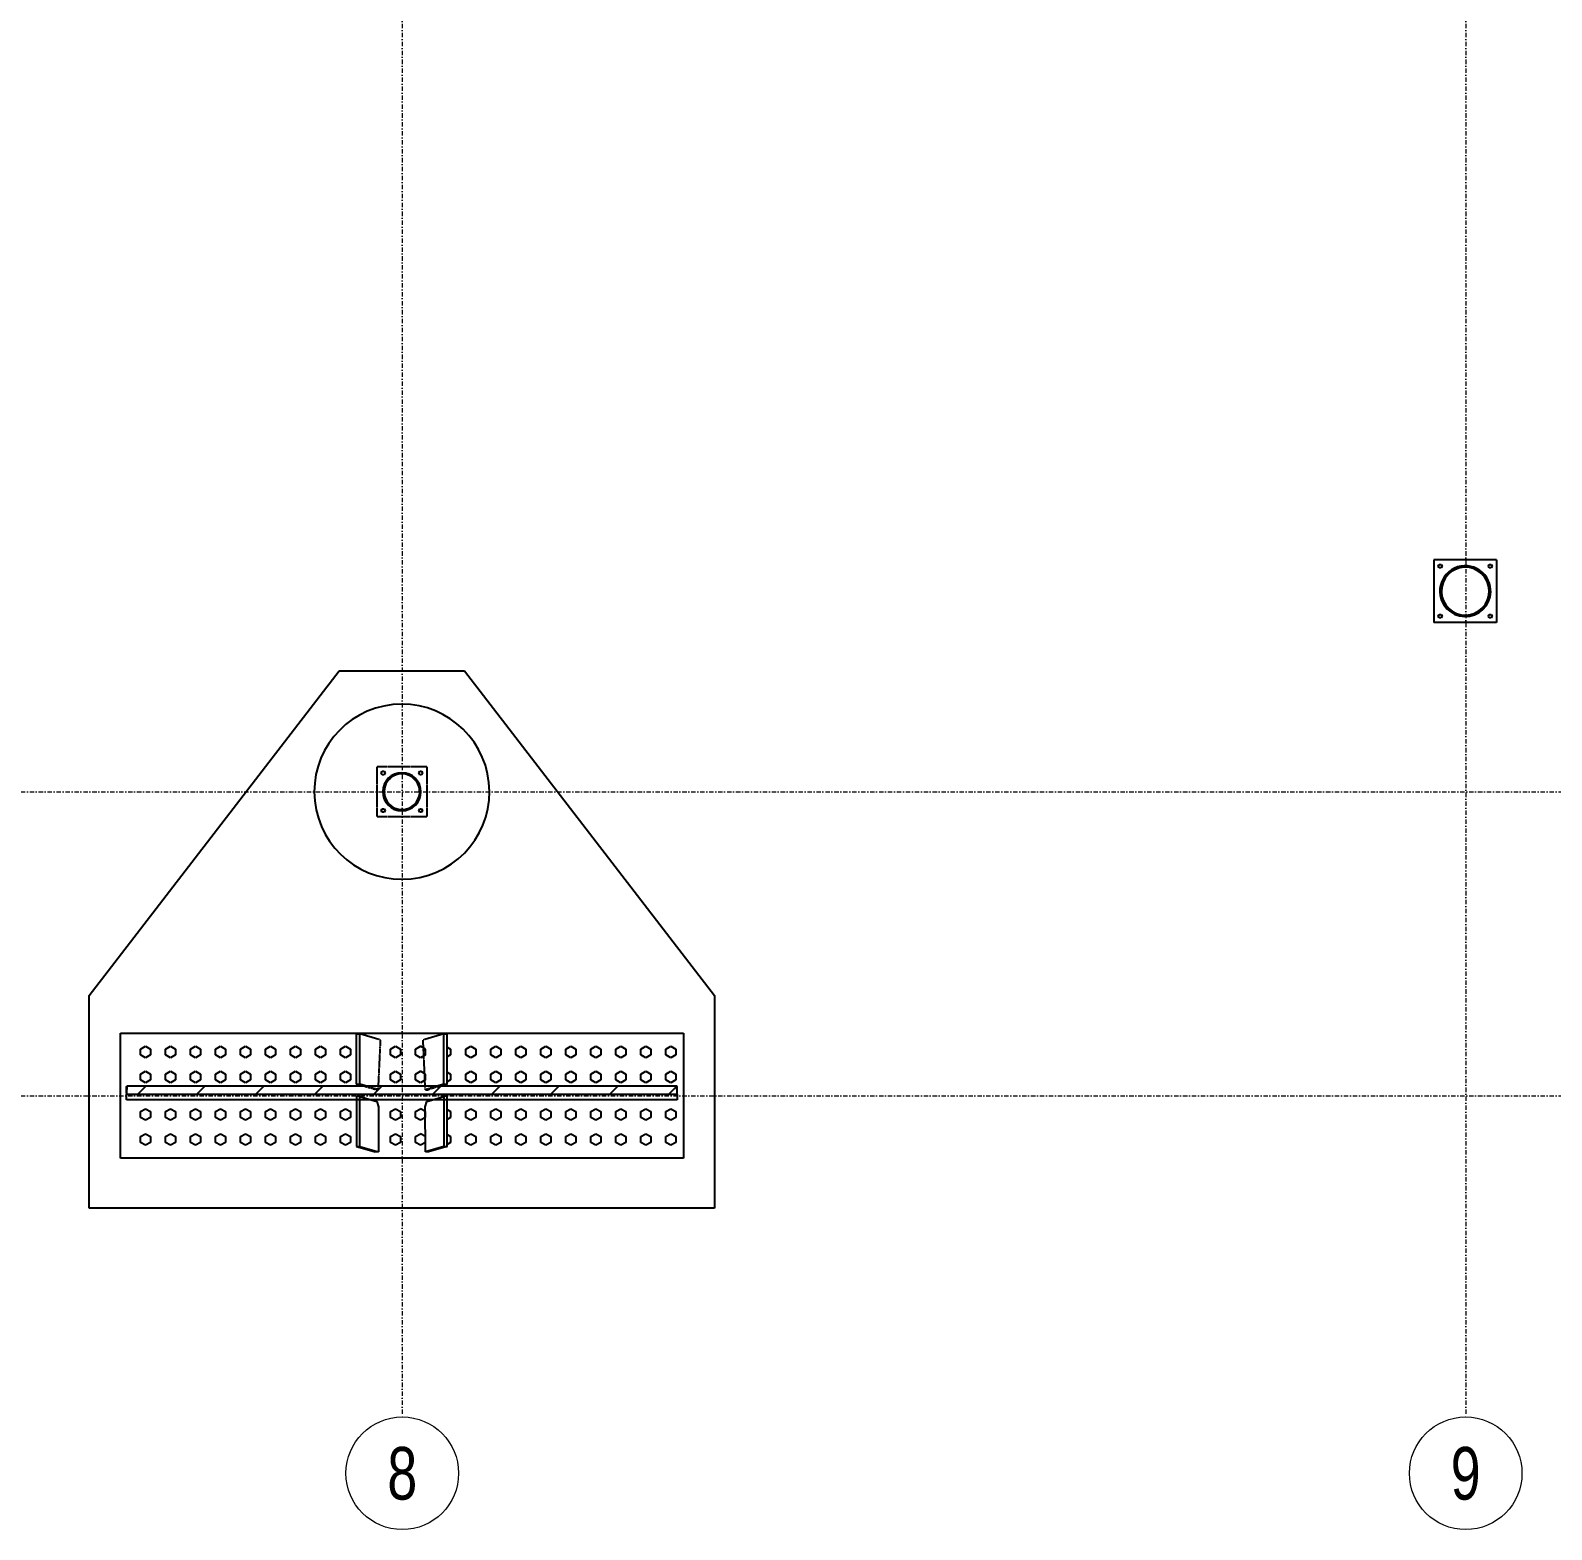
# Model space of a CAD drawing. Header units: millimetres. Extents: x 1541 to 289025, y -12015 to 47026.
# Drawn here: x 112457 to 113338, y -11969 to -11100 of the extents above; entities that cross this region are included whole.
import ezdxf
from ezdxf.enums import TextEntityAlignment as Align

# ---------------------------------------------------------------- set-up
doc = ezdxf.new("R2010")
doc.units = ezdxf.units.MM
doc.header["$LTSCALE"] = 0.1
for name, pattern in [('DASHDOTX2', [50.8, 25.4, -12.7, 0, -12.7]), ('DXK_LINE_DOT2', [3.9198, 1.9599, -1.9599]), ('Grid Line', [3.33375, 1.905, -0.47625, 0.47625, -0.47625])]:
    doc.linetypes.add(name, pattern=pattern)
doc.layers.get('0').update_dxf_attribs({"color": 255})
doc.layers.add('E_EJES', color=8, linetype='Continuous', lineweight=9)
doc.layers.add('E_EJES-1', color=8, linetype='Grid Line', lineweight=9)
doc.styles.add('Swis721 LtCn BT_1', font='swisscl.ttf', dxfattribs={"height": 0.42})

msp = doc.modelspace()

# ---------------------------------------------------------------- hatches: boundary and pattern name
at = {"linetype": 'Continuous'}
h = msp.add_hatch(color=96, dxfattribs=at)
h.paths.add_polyline_path([(113302.87, -11425.12), (113302.65, -11422.57), (113301.99, -11420.09), (113300.9, -11417.76), (113299.43, -11415.66), (113297.62, -11413.85), (113295.52, -11412.38), (113293.19, -11411.29), (113290.71, -11410.63), (113288.16, -11410.41), (113285.6, -11410.63), (113283.13, -11411.29), (113280.8, -11412.38), (113278.7, -11413.85), (113276.89, -11415.66), (113275.41, -11417.76), (113274.33, -11420.09), (113273.67, -11422.57), (113273.44, -11425.12), (113273.67, -11427.68), (113274.33, -11430.15), (113275.41, -11432.48), (113276.89, -11434.58), (113278.7, -11436.39), (113280.8, -11437.87), (113283.13, -11438.95), (113285.6, -11439.61), (113288.16, -11439.84), (113290.71, -11439.61), (113293.19, -11438.95), (113295.52, -11437.87), (113297.62, -11436.39), (113299.43, -11434.58), (113300.9, -11432.48), (113301.99, -11430.15), (113302.65, -11427.68)])
h.paths.add_polyline_path([(113301.17, -11429.86), (113300.15, -11432.04), (113298.76, -11434.02), (113297.06, -11435.73), (113295.08, -11437.11), (113292.89, -11438.13), (113290.56, -11438.76), (113288.16, -11438.97), (113285.75, -11438.76), (113283.42, -11438.13), (113281.24, -11437.11), (113279.26, -11435.73), (113277.55, -11434.02), (113276.17, -11432.04), (113275.15, -11429.86), (113274.52, -11427.53), (113274.31, -11425.12), (113274.52, -11422.72), (113275.15, -11420.39), (113276.17, -11418.2), (113277.55, -11416.22), (113279.26, -11414.52), (113281.24, -11413.13), (113283.42, -11412.11), (113285.75, -11411.49), (113288.16, -11411.28), (113290.56, -11411.49), (113292.89, -11412.11), (113295.08, -11413.13), (113297.06, -11414.52), (113298.76, -11416.22), (113300.15, -11418.2), (113301.17, -11420.39), (113301.79, -11422.72), (113302, -11425.12), (113301.79, -11427.53)])
h = msp.add_hatch(dxfattribs=at)
h.set_pattern_fill('', scale=7.611392, style=0, pattern_type=0)
h.set_pattern_definition([(45, (112682.84, -11539.187), (-17.088, 17.088), [])])
h.paths.add_polyline_path([(112683.05, -11541.34), (112682.84, -11539.19), (112682.21, -11537.11), (112681.19, -11535.2), (112679.81, -11533.53), (112678.14, -11532.15), (112676.23, -11531.13), (112674.15, -11530.5), (112672, -11530.29), (112669.84, -11530.5), (112667.77, -11531.13), (112665.86, -11532.15), (112664.18, -11533.53), (112662.81, -11535.2), (112661.78, -11537.11), (112661.16, -11539.19), (112660.94, -11541.34), (112661.16, -11543.5), (112661.78, -11545.57), (112662.81, -11547.49), (112664.18, -11549.16), (112665.86, -11550.54), (112667.77, -11551.56), (112669.84, -11552.19), (112672, -11552.4), (112674.15, -11552.19), (112676.23, -11551.56), (112678.14, -11550.54), (112679.81, -11549.16), (112681.19, -11547.49), (112682.21, -11545.57), (112682.84, -11543.5)])
h.paths.add_polyline_path([(112681.54, -11545.3), (112680.59, -11547.08), (112679.3, -11548.65), (112677.74, -11549.93), (112675.95, -11550.89), (112674.01, -11551.47), (112672, -11551.67), (112669.98, -11551.47), (112668.04, -11550.89), (112666.26, -11549.93), (112664.69, -11548.65), (112663.41, -11547.08), (112662.45, -11545.3), (112661.87, -11543.36), (112661.67, -11541.34), (112661.87, -11539.33), (112662.45, -11537.39), (112663.41, -11535.6), (112664.69, -11534.04), (112666.26, -11532.75), (112668.04, -11531.8), (112669.98, -11531.21), (112672, -11531.01), (112674.01, -11531.21), (112675.95, -11531.8), (112677.74, -11532.75), (112679.3, -11534.04), (112680.59, -11535.6), (112681.54, -11537.39), (112682.13, -11539.33), (112682.33, -11541.34), (112682.13, -11543.36)])
h = msp.add_hatch(dxfattribs=at)
h.set_pattern_fill('', scale=7.611392, style=0, pattern_type=0)
h.set_pattern_definition([(45, (112831.306, -11712.02), (-17.088, 17.088), [])])
h.paths.add_polyline_path([(112831.47, -11715.92), (112831.31, -11712.02), (112512.69, -11712.02), (112512.52, -11715.92), (112512.52, -11716.68), (112831.47, -11716.68)])

# ---------------------------------------------------------------- linework, layer by layer
at = {"color": 2, "linetype": 'Continuous'}
for p, q in [((113306.28, -11407), (113270.04, -11407)), ((113270.04, -11407), (113270.04, -11443.24)), ((113306.28, -11407), (113306.28, -11443.24)), ((113306.28, -11443.24), (113270.04, -11443.24)), ((112490.79, -11659.5), (112635.75, -11471.25)), ((112635.75, -11471.25), (112708.24, -11471.25)), ((112708.24, -11471.25), (112853.21, -11659.5)), ((112490.79, -11782.73), (112490.79, -11659.5)), ((112853.21, -11659.5), (112853.21, -11782.73)), ((112508.9, -11753.74), (112508.9, -11681.25)), ((112508.9, -11681.25), (112835.1, -11681.25)), ((112645.76, -11710.75), (112645.76, -11681.65)), ((112645.76, -11681.65), (112647.65, -11681.69)), ((112658.65, -11684.98), (112647.65, -11681.69)), ((112647.65, -11710.8), (112647.65, -11681.69)), ((112696.35, -11681.69), (112685.35, -11684.98)), ((112696.35, -11681.69), (112698.24, -11681.65)), ((112696.35, -11710.8), (112696.35, -11681.69)), ((112698.24, -11710.75), (112698.24, -11681.65)), ((112835.1, -11681.25), (112835.1, -11753.74)), ((112512.52, -11712.05), (112512.69, -11712.02)), ((112512.69, -11712.02), (112512.52, -11715.92)), ((112512.52, -11715.92), (112512.52, -11712.05)), ((112831.31, -11712.02), (112512.69, -11712.02)), ((112650, -11712.02), (112645.76, -11710.75)), ((112645.76, -11710.75), (112647.65, -11710.8)), ((112651.73, -11712.02), (112647.65, -11710.8)), ((112658.45, -11712.02), (112658.65, -11707.84)), ((112685.54, -11712.02), (112685.35, -11707.84)), ((112696.35, -11710.8), (112692.26, -11712.02)), ((112698.24, -11710.75), (112694, -11712.02)), ((112696.35, -11710.8), (112698.24, -11710.75)), ((112831.47, -11712.05), (112831.31, -11712.02)), ((112831.47, -11715.92), (112831.31, -11712.02)), ((112831.47, -11715.92), (112831.47, -11712.05)), ((112512.52, -11715.92), (112512.52, -11716.68)), ((112512.52, -11719.8), (112512.52, -11716.68)), ((112512.52, -11716.68), (112831.47, -11716.68)), ((112645.75, -11719.8), (112512.52, -11719.8)), ((112645.75, -11717.81), (112645.74, -11746.84)), ((112647.65, -11717.86), (112645.75, -11717.81)), ((112647.64, -11746.89), (112647.65, -11717.86)), ((112647.65, -11717.86), (112657.58, -11720.78)), ((112689.73, -11719.8), (112654.27, -11719.8)), ((112657.58, -11720.78), (112658.41, -11723.92)), ((112685.58, -11723.92), (112686.42, -11720.78)), ((112686.42, -11720.78), (112696.35, -11717.86)), ((112698.24, -11717.81), (112696.35, -11717.86)), ((112696.35, -11717.86), (112696.36, -11746.89)), ((112698.25, -11746.84), (112698.24, -11717.81)), ((112831.47, -11719.8), (112698.24, -11719.8)), ((112831.47, -11716.68), (112831.47, -11715.92)), ((112831.47, -11716.68), (112831.47, -11719.8)), ((112658.41, -11723.92), (112658.36, -11750.02)), ((112685.64, -11750.02), (112685.58, -11723.92)), ((112645.74, -11746.84), (112656.62, -11750.02)), ((112645.74, -11746.84), (112647.64, -11746.89)), ((112647.64, -11746.89), (112658.36, -11750.02)), ((112696.36, -11746.89), (112685.64, -11750.02)), ((112698.25, -11746.84), (112687.37, -11750.02)), ((112696.36, -11746.89), (112698.25, -11746.84)), ((112835.1, -11753.74), (112508.9, -11753.74)), ((112658.36, -11750.02), (112656.62, -11750.02)), ((112687.37, -11750.02), (112685.64, -11750.02)), ((112853.21, -11782.73), (112490.79, -11782.73))]:
    msp.add_line(p, q, dxfattribs=at)
at = {"color": 7, "linetype": 'Continuous'}
for p, q in [((113272.53, -11410.62), (113273.1, -11409.65)), ((113273.1, -11411.6), (113272.53, -11410.62)), ((113273.1, -11409.65), (113274.23, -11409.65)), ((113274.23, -11411.6), (113273.1, -11411.6)), ((113274.23, -11409.65), (113274.79, -11410.62)), ((113274.79, -11410.62), (113274.23, -11411.6)), ((113301.53, -11410.62), (113302.09, -11409.65)), ((113302.09, -11411.6), (113301.53, -11410.62)), ((113302.09, -11409.65), (113303.22, -11409.65)), ((113303.22, -11411.6), (113302.09, -11411.6)), ((113303.22, -11409.65), (113303.79, -11410.62)), ((113303.79, -11410.62), (113303.22, -11411.6)), ((113272.53, -11439.62), (113273.1, -11438.64)), ((113273.1, -11440.6), (113272.53, -11439.62)), ((113273.1, -11438.64), (113274.23, -11438.64)), ((113274.23, -11438.64), (113274.79, -11439.62)), ((113274.79, -11439.62), (113274.23, -11440.6)), ((113301.53, -11439.62), (113302.09, -11438.64)), ((113302.09, -11440.6), (113301.53, -11439.62)), ((113302.09, -11438.64), (113303.22, -11438.64)), ((113303.22, -11438.64), (113303.79, -11439.62)), ((113303.79, -11439.62), (113303.22, -11440.6)), ((113274.23, -11440.6), (113273.1, -11440.6)), ((113303.22, -11440.6), (113302.09, -11440.6)), ((112659.99, -11530.47), (112660.56, -11529.49)), ((112660.56, -11531.45), (112659.99, -11530.47)), ((112660.56, -11529.49), (112661.69, -11529.49)), ((112661.69, -11531.45), (112660.56, -11531.45)), ((112661.69, -11529.49), (112662.25, -11530.47)), ((112662.25, -11530.47), (112661.69, -11531.45)), ((112681.74, -11530.47), (112682.31, -11529.49)), ((112682.31, -11531.45), (112681.74, -11530.47)), ((112682.31, -11529.49), (112683.44, -11529.49)), ((112683.44, -11531.45), (112682.31, -11531.45)), ((112683.44, -11529.49), (112684, -11530.47)), ((112684, -11530.47), (112683.44, -11531.45)), ((112659.99, -11552.22), (112660.56, -11551.24)), ((112660.56, -11553.2), (112659.99, -11552.22)), ((112660.56, -11551.24), (112661.69, -11551.24)), ((112661.69, -11553.2), (112660.56, -11553.2)), ((112661.69, -11551.24), (112662.25, -11552.22)), ((112662.25, -11552.22), (112661.69, -11553.2)), ((112681.74, -11552.22), (112682.31, -11551.24)), ((112682.31, -11553.2), (112681.74, -11552.22)), ((112682.31, -11551.24), (112683.44, -11551.24)), ((112683.44, -11553.2), (112682.31, -11553.2)), ((112683.44, -11551.24), (112684, -11552.22)), ((112684, -11552.22), (112683.44, -11553.2)), ((112520.49, -11690.45), (112523.39, -11688.77)), ((112520.49, -11693.8), (112520.49, -11690.45)), ((112523.39, -11695.47), (112520.49, -11693.8)), ((112523.39, -11688.77), (112526.29, -11690.45)), ((112526.29, -11693.8), (112523.39, -11695.47)), ((112526.29, -11690.45), (112526.29, -11693.8)), ((112534.99, -11690.45), (112537.89, -11688.77)), ((112534.99, -11693.8), (112534.99, -11690.45)), ((112537.89, -11695.47), (112534.99, -11693.8)), ((112537.89, -11688.77), (112540.79, -11690.45)), ((112540.79, -11693.8), (112537.89, -11695.47)), ((112540.79, -11690.45), (112540.79, -11693.8)), ((112549.49, -11690.45), (112552.39, -11688.77)), ((112549.49, -11693.8), (112549.49, -11690.45)), ((112552.39, -11695.47), (112549.49, -11693.8)), ((112552.39, -11688.77), (112555.29, -11690.45)), ((112555.29, -11693.8), (112552.39, -11695.47)), ((112555.29, -11690.45), (112555.29, -11693.8)), ((112563.99, -11690.45), (112566.89, -11688.77)), ((112563.99, -11693.8), (112563.99, -11690.45)), ((112566.89, -11695.47), (112563.99, -11693.8)), ((112566.89, -11688.77), (112569.79, -11690.45)), ((112569.79, -11693.8), (112566.89, -11695.47)), ((112569.79, -11690.45), (112569.79, -11693.8)), ((112578.49, -11690.45), (112581.39, -11688.77)), ((112578.49, -11693.8), (112578.49, -11690.45)), ((112581.39, -11695.47), (112578.49, -11693.8)), ((112581.39, -11688.77), (112584.29, -11690.45)), ((112584.29, -11693.8), (112581.39, -11695.47)), ((112584.29, -11690.45), (112584.29, -11693.8)), ((112592.98, -11690.45), (112595.88, -11688.77)), ((112592.98, -11693.8), (112592.98, -11690.45)), ((112595.88, -11695.47), (112592.98, -11693.8)), ((112595.88, -11688.77), (112598.78, -11690.45)), ((112598.78, -11693.8), (112595.88, -11695.47)), ((112598.78, -11690.45), (112598.78, -11693.8)), ((112607.48, -11690.45), (112610.38, -11688.77)), ((112607.48, -11693.8), (112607.48, -11690.45)), ((112610.38, -11695.47), (112607.48, -11693.8)), ((112610.38, -11688.77), (112613.28, -11690.45)), ((112613.28, -11693.8), (112610.38, -11695.47)), ((112613.28, -11690.45), (112613.28, -11693.8)), ((112621.98, -11690.45), (112624.88, -11688.77)), ((112621.98, -11693.8), (112621.98, -11690.45)), ((112624.88, -11695.47), (112621.98, -11693.8)), ((112624.88, -11688.77), (112627.78, -11690.45)), ((112627.78, -11693.8), (112624.88, -11695.47)), ((112627.78, -11690.45), (112627.78, -11693.8)), ((112636.48, -11690.45), (112639.38, -11688.77)), ((112636.48, -11693.8), (112636.48, -11690.45)), ((112639.38, -11695.47), (112636.48, -11693.8)), ((112639.38, -11688.77), (112642.28, -11690.45)), ((112642.28, -11693.8), (112639.38, -11695.47)), ((112642.28, -11690.45), (112642.28, -11693.8)), ((112665.47, -11690.45), (112668.37, -11688.77)), ((112665.47, -11693.8), (112665.47, -11690.45)), ((112668.37, -11695.47), (112665.47, -11693.8)), ((112668.37, -11688.77), (112671.27, -11690.45)), ((112671.27, -11693.8), (112668.37, -11695.47)), ((112671.27, -11690.45), (112671.27, -11693.8)), ((112679.97, -11690.45), (112682.87, -11688.77)), ((112679.97, -11693.8), (112679.97, -11690.45)), ((112682.87, -11695.47), (112679.97, -11693.8)), ((112685.77, -11690.45), (112682.87, -11688.77)), ((112685.77, -11693.8), (112682.87, -11695.47)), ((112685.77, -11693.8), (112685.77, -11690.45)), ((112698.24, -11689.28), (112700.27, -11690.45)), ((112700.27, -11693.8), (112698.24, -11694.97)), ((112700.27, -11690.45), (112700.27, -11693.8)), ((112708.97, -11690.45), (112711.87, -11688.77)), ((112708.97, -11693.8), (112708.97, -11690.45)), ((112711.87, -11695.47), (112708.97, -11693.8)), ((112711.87, -11688.77), (112714.77, -11690.45)), ((112714.77, -11693.8), (112711.87, -11695.47)), ((112714.77, -11690.45), (112714.77, -11693.8)), ((112723.47, -11690.45), (112726.36, -11688.77)), ((112723.47, -11693.8), (112723.47, -11690.45)), ((112726.36, -11695.47), (112723.47, -11693.8)), ((112726.36, -11688.77), (112729.26, -11690.45)), ((112729.26, -11693.8), (112726.36, -11695.47)), ((112729.26, -11690.45), (112729.26, -11693.8)), ((112737.96, -11690.45), (112740.86, -11688.77)), ((112737.96, -11693.8), (112737.96, -11690.45)), ((112740.86, -11695.47), (112737.96, -11693.8)), ((112740.86, -11688.77), (112743.76, -11690.45)), ((112743.76, -11693.8), (112740.86, -11695.47)), ((112743.76, -11690.45), (112743.76, -11693.8)), ((112752.46, -11690.45), (112755.36, -11688.77)), ((112752.46, -11693.8), (112752.46, -11690.45)), ((112755.36, -11695.47), (112752.46, -11693.8)), ((112755.36, -11688.77), (112758.26, -11690.45)), ((112758.26, -11693.8), (112755.36, -11695.47)), ((112758.26, -11690.45), (112758.26, -11693.8)), ((112766.96, -11690.45), (112769.86, -11688.77)), ((112766.96, -11693.8), (112766.96, -11690.45)), ((112769.86, -11695.47), (112766.96, -11693.8)), ((112769.86, -11688.77), (112772.76, -11690.45)), ((112772.76, -11693.8), (112769.86, -11695.47)), ((112772.76, -11690.45), (112772.76, -11693.8)), ((112781.46, -11690.45), (112784.36, -11688.77)), ((112781.46, -11693.8), (112781.46, -11690.45)), ((112784.36, -11695.47), (112781.46, -11693.8)), ((112784.36, -11688.77), (112787.26, -11690.45)), ((112787.26, -11693.8), (112784.36, -11695.47)), ((112787.26, -11690.45), (112787.26, -11693.8)), ((112795.95, -11690.45), (112798.85, -11688.77)), ((112795.95, -11693.8), (112795.95, -11690.45)), ((112798.85, -11695.47), (112795.95, -11693.8)), ((112798.85, -11688.77), (112801.75, -11690.45)), ((112801.75, -11693.8), (112798.85, -11695.47)), ((112801.75, -11690.45), (112801.75, -11693.8)), ((112810.45, -11690.45), (112813.35, -11688.77)), ((112810.45, -11693.8), (112810.45, -11690.45)), ((112813.35, -11695.47), (112810.45, -11693.8)), ((112813.35, -11688.77), (112816.25, -11690.45)), ((112816.25, -11693.8), (112813.35, -11695.47)), ((112816.25, -11690.45), (112816.25, -11693.8)), ((112824.95, -11690.45), (112827.85, -11688.77)), ((112824.95, -11693.8), (112824.95, -11690.45)), ((112827.85, -11695.47), (112824.95, -11693.8)), ((112827.85, -11688.77), (112830.75, -11690.45)), ((112830.75, -11693.8), (112827.85, -11695.47)), ((112830.75, -11690.45), (112830.75, -11693.8)), ((112520.49, -11704.95), (112523.39, -11703.27)), ((112520.49, -11708.29), (112520.49, -11704.95)), ((112523.39, -11703.27), (112526.29, -11704.95)), ((112526.29, -11704.95), (112526.29, -11708.29)), ((112534.99, -11704.95), (112537.89, -11703.27)), ((112534.99, -11708.29), (112534.99, -11704.95)), ((112537.89, -11703.27), (112540.79, -11704.95)), ((112540.79, -11704.95), (112540.79, -11708.29)), ((112549.49, -11704.95), (112552.39, -11703.27)), ((112549.49, -11708.29), (112549.49, -11704.95)), ((112552.39, -11703.27), (112555.29, -11704.95)), ((112555.29, -11704.95), (112555.29, -11708.29)), ((112563.99, -11704.95), (112566.89, -11703.27)), ((112563.99, -11708.29), (112563.99, -11704.95)), ((112566.89, -11703.27), (112569.79, -11704.95)), ((112569.79, -11704.95), (112569.79, -11708.29)), ((112578.49, -11704.95), (112581.39, -11703.27)), ((112578.49, -11708.29), (112578.49, -11704.95)), ((112581.39, -11703.27), (112584.29, -11704.95)), ((112584.29, -11704.95), (112584.29, -11708.29)), ((112592.98, -11704.95), (112595.88, -11703.27)), ((112592.98, -11708.29), (112592.98, -11704.95)), ((112595.88, -11703.27), (112598.78, -11704.95)), ((112598.78, -11704.95), (112598.78, -11708.29)), ((112607.48, -11704.95), (112610.38, -11703.27)), ((112607.48, -11708.29), (112607.48, -11704.95)), ((112610.38, -11703.27), (112613.28, -11704.95)), ((112613.28, -11704.95), (112613.28, -11708.29)), ((112621.98, -11704.95), (112624.88, -11703.27)), ((112621.98, -11708.29), (112621.98, -11704.95)), ((112624.88, -11703.27), (112627.78, -11704.95)), ((112627.78, -11704.95), (112627.78, -11708.29)), ((112636.48, -11704.95), (112639.38, -11703.27)), ((112636.48, -11708.29), (112636.48, -11704.95)), ((112639.38, -11703.27), (112642.28, -11704.95)), ((112642.28, -11704.95), (112642.28, -11708.29)), ((112665.47, -11704.95), (112668.37, -11703.27)), ((112665.47, -11708.29), (112665.47, -11704.95)), ((112668.37, -11703.27), (112671.27, -11704.95)), ((112671.27, -11704.95), (112671.27, -11708.29)), ((112679.97, -11704.95), (112682.87, -11703.27)), ((112679.97, -11708.29), (112679.97, -11704.95)), ((112685.77, -11704.95), (112682.87, -11703.27)), ((112685.77, -11708.29), (112685.77, -11704.95)), ((112698.24, -11703.77), (112700.27, -11704.95)), ((112700.27, -11704.95), (112700.27, -11708.29)), ((112708.97, -11704.95), (112711.87, -11703.27)), ((112708.97, -11708.29), (112708.97, -11704.95)), ((112711.87, -11703.27), (112714.77, -11704.95)), ((112714.77, -11704.95), (112714.77, -11708.29)), ((112723.47, -11704.95), (112726.36, -11703.27)), ((112723.47, -11708.29), (112723.47, -11704.95)), ((112726.36, -11703.27), (112729.26, -11704.95)), ((112729.26, -11704.95), (112729.26, -11708.29)), ((112737.96, -11704.95), (112740.86, -11703.27)), ((112737.96, -11708.29), (112737.96, -11704.95)), ((112740.86, -11703.27), (112743.76, -11704.95)), ((112743.76, -11704.95), (112743.76, -11708.29)), ((112752.46, -11704.95), (112755.36, -11703.27)), ((112752.46, -11708.29), (112752.46, -11704.95)), ((112755.36, -11703.27), (112758.26, -11704.95)), ((112758.26, -11704.95), (112758.26, -11708.29)), ((112766.96, -11704.95), (112769.86, -11703.27)), ((112766.96, -11708.29), (112766.96, -11704.95)), ((112769.86, -11703.27), (112772.76, -11704.95)), ((112772.76, -11704.95), (112772.76, -11708.29)), ((112781.46, -11704.95), (112784.36, -11703.27)), ((112781.46, -11708.29), (112781.46, -11704.95)), ((112784.36, -11703.27), (112787.26, -11704.95)), ((112787.26, -11704.95), (112787.26, -11708.29)), ((112795.95, -11704.95), (112798.85, -11703.27)), ((112795.95, -11708.29), (112795.95, -11704.95)), ((112798.85, -11703.27), (112801.75, -11704.95)), ((112801.75, -11704.95), (112801.75, -11708.29)), ((112810.45, -11704.95), (112813.35, -11703.27)), ((112810.45, -11708.29), (112810.45, -11704.95)), ((112813.35, -11703.27), (112816.25, -11704.95)), ((112816.25, -11704.95), (112816.25, -11708.29)), ((112824.95, -11704.95), (112827.85, -11703.27)), ((112824.95, -11708.29), (112824.95, -11704.95)), ((112827.85, -11703.27), (112830.75, -11704.95)), ((112830.75, -11704.95), (112830.75, -11708.29)), ((112523.39, -11709.97), (112520.49, -11708.29)), ((112526.29, -11708.29), (112523.39, -11709.97)), ((112537.89, -11709.97), (112534.99, -11708.29)), ((112540.79, -11708.29), (112537.89, -11709.97)), ((112552.39, -11709.97), (112549.49, -11708.29)), ((112555.29, -11708.29), (112552.39, -11709.97)), ((112566.89, -11709.97), (112563.99, -11708.29)), ((112569.79, -11708.29), (112566.89, -11709.97)), ((112581.39, -11709.97), (112578.49, -11708.29)), ((112584.29, -11708.29), (112581.39, -11709.97)), ((112595.88, -11709.97), (112592.98, -11708.29)), ((112598.78, -11708.29), (112595.88, -11709.97)), ((112610.38, -11709.97), (112607.48, -11708.29)), ((112613.28, -11708.29), (112610.38, -11709.97)), ((112624.88, -11709.97), (112621.98, -11708.29)), ((112627.78, -11708.29), (112624.88, -11709.97)), ((112639.38, -11709.97), (112636.48, -11708.29)), ((112642.28, -11708.29), (112639.38, -11709.97)), ((112668.37, -11709.97), (112665.47, -11708.29)), ((112671.27, -11708.29), (112668.37, -11709.97)), ((112682.87, -11709.97), (112679.97, -11708.29)), ((112685.77, -11708.29), (112682.87, -11709.97)), ((112700.27, -11708.29), (112698.24, -11709.46)), ((112711.87, -11709.97), (112708.97, -11708.29)), ((112714.77, -11708.29), (112711.87, -11709.97)), ((112726.36, -11709.97), (112723.47, -11708.29)), ((112729.26, -11708.29), (112726.36, -11709.97)), ((112740.86, -11709.97), (112737.96, -11708.29)), ((112743.76, -11708.29), (112740.86, -11709.97)), ((112755.36, -11709.97), (112752.46, -11708.29)), ((112758.26, -11708.29), (112755.36, -11709.97)), ((112769.86, -11709.97), (112766.96, -11708.29)), ((112772.76, -11708.29), (112769.86, -11709.97)), ((112784.36, -11709.97), (112781.46, -11708.29)), ((112787.26, -11708.29), (112784.36, -11709.97)), ((112798.85, -11709.97), (112795.95, -11708.29)), ((112801.75, -11708.29), (112798.85, -11709.97)), ((112813.35, -11709.97), (112810.45, -11708.29)), ((112816.25, -11708.29), (112813.35, -11709.97)), ((112827.85, -11709.97), (112824.95, -11708.29)), ((112830.75, -11708.29), (112827.85, -11709.97)), ((112520.49, -11726.69), (112523.39, -11725.02)), ((112520.49, -11730.04), (112520.49, -11726.69)), ((112523.39, -11731.71), (112520.49, -11730.04)), ((112523.39, -11725.02), (112526.29, -11726.69)), ((112526.29, -11730.04), (112523.39, -11731.71)), ((112526.29, -11726.69), (112526.29, -11730.04)), ((112534.99, -11726.69), (112537.89, -11725.02)), ((112534.99, -11730.04), (112534.99, -11726.69)), ((112537.89, -11731.71), (112534.99, -11730.04)), ((112537.89, -11725.02), (112540.79, -11726.69)), ((112540.79, -11730.04), (112537.89, -11731.71)), ((112540.79, -11726.69), (112540.79, -11730.04)), ((112549.49, -11726.69), (112552.39, -11725.02)), ((112549.49, -11730.04), (112549.49, -11726.69)), ((112552.39, -11731.71), (112549.49, -11730.04)), ((112552.39, -11725.02), (112555.29, -11726.69)), ((112555.29, -11730.04), (112552.39, -11731.71)), ((112555.29, -11726.69), (112555.29, -11730.04)), ((112563.99, -11726.69), (112566.89, -11725.02)), ((112563.99, -11730.04), (112563.99, -11726.69)), ((112566.89, -11731.71), (112563.99, -11730.04)), ((112566.89, -11725.02), (112569.79, -11726.69)), ((112569.79, -11730.04), (112566.89, -11731.71)), ((112569.79, -11726.69), (112569.79, -11730.04)), ((112578.49, -11726.69), (112581.39, -11725.02)), ((112578.49, -11730.04), (112578.49, -11726.69)), ((112581.39, -11731.71), (112578.49, -11730.04)), ((112581.39, -11725.02), (112584.29, -11726.69)), ((112584.29, -11730.04), (112581.39, -11731.71)), ((112584.29, -11726.69), (112584.29, -11730.04)), ((112592.98, -11726.69), (112595.88, -11725.02)), ((112592.98, -11730.04), (112592.98, -11726.69)), ((112595.88, -11731.71), (112592.98, -11730.04)), ((112595.88, -11725.02), (112598.78, -11726.69)), ((112598.78, -11730.04), (112595.88, -11731.71)), ((112598.78, -11726.69), (112598.78, -11730.04)), ((112607.48, -11726.69), (112610.38, -11725.02)), ((112607.48, -11730.04), (112607.48, -11726.69)), ((112610.38, -11731.71), (112607.48, -11730.04)), ((112610.38, -11725.02), (112613.28, -11726.69)), ((112613.28, -11730.04), (112610.38, -11731.71)), ((112613.28, -11726.69), (112613.28, -11730.04)), ((112621.98, -11726.69), (112624.88, -11725.02)), ((112621.98, -11730.04), (112621.98, -11726.69)), ((112624.88, -11731.71), (112621.98, -11730.04)), ((112624.88, -11725.02), (112627.78, -11726.69)), ((112627.78, -11730.04), (112624.88, -11731.71)), ((112627.78, -11726.69), (112627.78, -11730.04)), ((112636.48, -11726.69), (112639.38, -11725.02)), ((112636.48, -11730.04), (112636.48, -11726.69)), ((112639.38, -11731.71), (112636.48, -11730.04)), ((112639.38, -11725.02), (112642.28, -11726.69)), ((112642.28, -11730.04), (112639.38, -11731.71)), ((112642.28, -11726.69), (112642.28, -11730.04)), ((112665.47, -11726.69), (112668.37, -11725.02)), ((112665.47, -11730.04), (112665.47, -11726.69)), ((112668.37, -11731.71), (112665.47, -11730.04)), ((112668.37, -11725.02), (112671.27, -11726.69)), ((112671.27, -11730.04), (112668.37, -11731.71)), ((112671.27, -11726.69), (112671.27, -11730.04)), ((112679.97, -11726.69), (112682.87, -11725.02)), ((112679.97, -11730.04), (112679.97, -11726.69)), ((112682.87, -11731.71), (112679.97, -11730.04)), ((112685.77, -11726.69), (112682.87, -11725.02)), ((112685.77, -11730.04), (112682.87, -11731.71)), ((112685.77, -11730.04), (112685.77, -11726.69)), ((112698.24, -11725.52), (112700.27, -11726.69)), ((112700.27, -11730.04), (112698.25, -11731.21)), ((112700.27, -11726.69), (112700.27, -11730.04)), ((112708.97, -11726.69), (112711.87, -11725.02)), ((112708.97, -11730.04), (112708.97, -11726.69)), ((112711.87, -11731.71), (112708.97, -11730.04)), ((112711.87, -11725.02), (112714.77, -11726.69)), ((112714.77, -11730.04), (112711.87, -11731.71)), ((112714.77, -11726.69), (112714.77, -11730.04)), ((112723.47, -11726.69), (112726.36, -11725.02)), ((112723.47, -11730.04), (112723.47, -11726.69)), ((112726.36, -11731.71), (112723.47, -11730.04)), ((112726.36, -11725.02), (112729.26, -11726.69)), ((112729.26, -11730.04), (112726.36, -11731.71)), ((112729.26, -11726.69), (112729.26, -11730.04)), ((112737.96, -11726.69), (112740.86, -11725.02)), ((112737.96, -11730.04), (112737.96, -11726.69)), ((112740.86, -11731.71), (112737.96, -11730.04)), ((112740.86, -11725.02), (112743.76, -11726.69)), ((112743.76, -11730.04), (112740.86, -11731.71)), ((112743.76, -11726.69), (112743.76, -11730.04)), ((112752.46, -11726.69), (112755.36, -11725.02)), ((112752.46, -11730.04), (112752.46, -11726.69)), ((112755.36, -11731.71), (112752.46, -11730.04)), ((112755.36, -11725.02), (112758.26, -11726.69)), ((112758.26, -11730.04), (112755.36, -11731.71)), ((112758.26, -11726.69), (112758.26, -11730.04)), ((112766.96, -11726.69), (112769.86, -11725.02)), ((112766.96, -11730.04), (112766.96, -11726.69)), ((112769.86, -11731.71), (112766.96, -11730.04)), ((112769.86, -11725.02), (112772.76, -11726.69)), ((112772.76, -11730.04), (112769.86, -11731.71)), ((112772.76, -11726.69), (112772.76, -11730.04)), ((112781.46, -11726.69), (112784.36, -11725.02)), ((112781.46, -11730.04), (112781.46, -11726.69)), ((112784.36, -11731.71), (112781.46, -11730.04)), ((112784.36, -11725.02), (112787.26, -11726.69)), ((112787.26, -11730.04), (112784.36, -11731.71)), ((112787.26, -11726.69), (112787.26, -11730.04)), ((112795.95, -11726.69), (112798.85, -11725.02)), ((112795.95, -11730.04), (112795.95, -11726.69)), ((112798.85, -11731.71), (112795.95, -11730.04)), ((112798.85, -11725.02), (112801.75, -11726.69)), ((112801.75, -11730.04), (112798.85, -11731.71)), ((112801.75, -11726.69), (112801.75, -11730.04)), ((112810.45, -11726.69), (112813.35, -11725.02)), ((112810.45, -11730.04), (112810.45, -11726.69)), ((112813.35, -11731.71), (112810.45, -11730.04)), ((112813.35, -11725.02), (112816.25, -11726.69)), ((112816.25, -11730.04), (112813.35, -11731.71)), ((112816.25, -11726.69), (112816.25, -11730.04)), ((112824.95, -11726.69), (112827.85, -11725.02)), ((112824.95, -11730.04), (112824.95, -11726.69)), ((112827.85, -11731.71), (112824.95, -11730.04)), ((112827.85, -11725.02), (112830.75, -11726.69)), ((112830.75, -11730.04), (112827.85, -11731.71)), ((112830.75, -11726.69), (112830.75, -11730.04)), ((112520.49, -11741.19), (112523.39, -11739.52)), ((112523.39, -11739.52), (112526.29, -11741.19)), ((112534.99, -11741.19), (112537.89, -11739.52)), ((112537.89, -11739.52), (112540.79, -11741.19)), ((112549.49, -11741.19), (112552.39, -11739.52)), ((112552.39, -11739.52), (112555.29, -11741.19)), ((112563.99, -11741.19), (112566.89, -11739.52)), ((112566.89, -11739.52), (112569.79, -11741.19)), ((112578.49, -11741.19), (112581.39, -11739.52)), ((112581.39, -11739.52), (112584.29, -11741.19)), ((112592.98, -11741.19), (112595.88, -11739.52)), ((112595.88, -11739.52), (112598.78, -11741.19)), ((112607.48, -11741.19), (112610.38, -11739.52)), ((112610.38, -11739.52), (112613.28, -11741.19)), ((112621.98, -11741.19), (112624.88, -11739.52)), ((112624.88, -11739.52), (112627.78, -11741.19)), ((112636.48, -11741.19), (112639.38, -11739.52)), ((112639.38, -11739.52), (112642.28, -11741.19)), ((112665.47, -11741.19), (112668.37, -11739.52)), ((112668.37, -11739.52), (112671.27, -11741.19)), ((112679.97, -11741.19), (112682.87, -11739.52)), ((112685.77, -11741.19), (112682.87, -11739.52)), ((112698.25, -11740.02), (112700.27, -11741.19)), ((112708.97, -11741.19), (112711.87, -11739.52)), ((112711.87, -11739.52), (112714.77, -11741.19)), ((112723.47, -11741.19), (112726.36, -11739.52)), ((112726.36, -11739.52), (112729.26, -11741.19)), ((112737.96, -11741.19), (112740.86, -11739.52)), ((112740.86, -11739.52), (112743.76, -11741.19)), ((112752.46, -11741.19), (112755.36, -11739.52)), ((112755.36, -11739.52), (112758.26, -11741.19)), ((112766.96, -11741.19), (112769.86, -11739.52)), ((112769.86, -11739.52), (112772.76, -11741.19)), ((112781.46, -11741.19), (112784.36, -11739.52)), ((112784.36, -11739.52), (112787.26, -11741.19)), ((112795.95, -11741.19), (112798.85, -11739.52)), ((112798.85, -11739.52), (112801.75, -11741.19)), ((112810.45, -11741.19), (112813.35, -11739.52)), ((112813.35, -11739.52), (112816.25, -11741.19)), ((112824.95, -11741.19), (112827.85, -11739.52)), ((112827.85, -11739.52), (112830.75, -11741.19)), ((112520.49, -11744.54), (112520.49, -11741.19)), ((112523.39, -11746.21), (112520.49, -11744.54)), ((112526.29, -11744.54), (112523.39, -11746.21)), ((112526.29, -11741.19), (112526.29, -11744.54)), ((112534.99, -11744.54), (112534.99, -11741.19)), ((112537.89, -11746.21), (112534.99, -11744.54)), ((112540.79, -11744.54), (112537.89, -11746.21)), ((112540.79, -11741.19), (112540.79, -11744.54)), ((112549.49, -11744.54), (112549.49, -11741.19)), ((112552.39, -11746.21), (112549.49, -11744.54)), ((112555.29, -11744.54), (112552.39, -11746.21)), ((112555.29, -11741.19), (112555.29, -11744.54)), ((112563.99, -11744.54), (112563.99, -11741.19)), ((112566.89, -11746.21), (112563.99, -11744.54)), ((112569.79, -11744.54), (112566.89, -11746.21)), ((112569.79, -11741.19), (112569.79, -11744.54)), ((112578.49, -11744.54), (112578.49, -11741.19)), ((112581.39, -11746.21), (112578.49, -11744.54)), ((112584.29, -11744.54), (112581.39, -11746.21)), ((112584.29, -11741.19), (112584.29, -11744.54)), ((112592.98, -11744.54), (112592.98, -11741.19)), ((112595.88, -11746.21), (112592.98, -11744.54)), ((112598.78, -11744.54), (112595.88, -11746.21)), ((112598.78, -11741.19), (112598.78, -11744.54)), ((112607.48, -11744.54), (112607.48, -11741.19)), ((112610.38, -11746.21), (112607.48, -11744.54)), ((112613.28, -11744.54), (112610.38, -11746.21)), ((112613.28, -11741.19), (112613.28, -11744.54)), ((112621.98, -11744.54), (112621.98, -11741.19)), ((112624.88, -11746.21), (112621.98, -11744.54)), ((112627.78, -11744.54), (112624.88, -11746.21)), ((112627.78, -11741.19), (112627.78, -11744.54)), ((112636.48, -11744.54), (112636.48, -11741.19)), ((112639.38, -11746.21), (112636.48, -11744.54)), ((112642.28, -11744.54), (112639.38, -11746.21)), ((112642.28, -11741.19), (112642.28, -11744.54)), ((112665.47, -11744.54), (112665.47, -11741.19)), ((112668.37, -11746.21), (112665.47, -11744.54)), ((112671.27, -11744.54), (112668.37, -11746.21)), ((112671.27, -11741.19), (112671.27, -11744.54)), ((112679.97, -11744.54), (112679.97, -11741.19)), ((112682.87, -11746.21), (112679.97, -11744.54)), ((112685.77, -11744.54), (112682.87, -11746.21)), ((112685.77, -11744.54), (112685.77, -11741.19)), ((112700.27, -11744.54), (112698.25, -11745.7)), ((112700.27, -11741.19), (112700.27, -11744.54)), ((112708.97, -11744.54), (112708.97, -11741.19)), ((112711.87, -11746.21), (112708.97, -11744.54)), ((112714.77, -11744.54), (112711.87, -11746.21)), ((112714.77, -11741.19), (112714.77, -11744.54)), ((112723.47, -11744.54), (112723.47, -11741.19)), ((112726.36, -11746.21), (112723.47, -11744.54)), ((112729.26, -11744.54), (112726.36, -11746.21)), ((112729.26, -11741.19), (112729.26, -11744.54)), ((112737.96, -11744.54), (112737.96, -11741.19)), ((112740.86, -11746.21), (112737.96, -11744.54)), ((112743.76, -11744.54), (112740.86, -11746.21)), ((112743.76, -11741.19), (112743.76, -11744.54)), ((112752.46, -11744.54), (112752.46, -11741.19)), ((112755.36, -11746.21), (112752.46, -11744.54)), ((112758.26, -11744.54), (112755.36, -11746.21)), ((112758.26, -11741.19), (112758.26, -11744.54)), ((112766.96, -11744.54), (112766.96, -11741.19)), ((112769.86, -11746.21), (112766.96, -11744.54)), ((112772.76, -11744.54), (112769.86, -11746.21)), ((112772.76, -11741.19), (112772.76, -11744.54)), ((112781.46, -11744.54), (112781.46, -11741.19)), ((112784.36, -11746.21), (112781.46, -11744.54)), ((112787.26, -11744.54), (112784.36, -11746.21)), ((112787.26, -11741.19), (112787.26, -11744.54)), ((112795.95, -11744.54), (112795.95, -11741.19)), ((112798.85, -11746.21), (112795.95, -11744.54)), ((112801.75, -11744.54), (112798.85, -11746.21)), ((112801.75, -11741.19), (112801.75, -11744.54)), ((112810.45, -11744.54), (112810.45, -11741.19)), ((112813.35, -11746.21), (112810.45, -11744.54)), ((112816.25, -11744.54), (112813.35, -11746.21)), ((112816.25, -11741.19), (112816.25, -11744.54)), ((112824.95, -11744.54), (112824.95, -11741.19)), ((112827.85, -11746.21), (112824.95, -11744.54)), ((112830.75, -11744.54), (112827.85, -11746.21)), ((112830.75, -11741.19), (112830.75, -11744.54))]:
    msp.add_line(p, q, dxfattribs=at)
at = {"color": 7, "linetype": 'DXK_LINE_DOT2'}
for p, q in [((112686.5, -11526.85), (112657.5, -11526.85)), ((112657.5, -11526.85), (112657.5, -11555.84)), ((112686.5, -11526.85), (112686.5, -11555.84)), ((112686.5, -11555.84), (112657.5, -11555.84)), ((112659.69, -11685.29), (112658.65, -11684.98)), ((112658.65, -11707.84), (112659.69, -11685.29)), ((112685.35, -11684.98), (112684.31, -11685.29)), ((112685.35, -11707.84), (112684.31, -11685.29)), ((112656.63, -11714), (112650, -11712.02)), ((112658.36, -11714), (112651.73, -11712.02)), ((112658.36, -11714), (112658.45, -11712.02)), ((112685.63, -11714), (112685.54, -11712.02)), ((112692.26, -11712.02), (112685.63, -11714)), ((112694, -11712.02), (112687.37, -11714)), ((112654.27, -11719.8), (112645.75, -11719.8)), ((112658.36, -11714), (112656.63, -11714)), ((112685.63, -11714), (112687.37, -11714)), ((112698.24, -11719.8), (112689.73, -11719.8))]:
    msp.add_line(p, q, dxfattribs=at)
at = {"color": 2, "linetype": 'Continuous'}
for centre, radius, start, end in [((113288.16, -11425.12), 14.72, 10, 190), ((113288.16, -11425.12), 13.85, 350, 170), ((113288.16, -11425.12), 14.72, 190, 10), ((113288.16, -11425.12), 13.85, 170, 350), ((112672, -11541.34), 50.74, 6, 186), ((112672, -11541.34), 50.74, 186, 6), ((112672, -11541.34), 11.05, 11.25, 191.25), ((112672, -11541.34), 10.33, 348.75, 168.75), ((112672, -11541.34), 11.05, 191.25, 11.25), ((112672, -11541.34), 10.33, 168.75, 348.75)]:
    msp.add_arc(centre, radius, start, end, dxfattribs=at)
at = {"layer": 'E_EJES'}
for centre in [(112672.24, -11936.28), (113288.4, -11936.28)]:
    msp.add_circle(centre, 32.62, dxfattribs=at)
at = {"layer": 'E_EJES-1', "linetype": 'DASHDOTX2'}
for p, q in [((112672.24, -9278.21), (112672.24, -11903.66)), ((113288.4, -9278.21), (113288.4, -11903.66)), ((110835.02, -11541.34), (118057.85, -11541.34)), ((110835.02, -11717.49), (118057.85, -11717.49))]:
    msp.add_line(p, q, dxfattribs=at)

# ---------------------------------------------------------------- texts
at = {"layer": 'E_EJES', "style": 'Swis721 LtCn BT_1'}
for s, p in [('8', (112672.24, -11936.28)), ('9', (113288.4, -11936.28))]:
    msp.add_text(s, height=30.45, dxfattribs=at).set_placement(p, align=Align.MIDDLE_CENTER)

doc.saveas('drawing.dxf')
